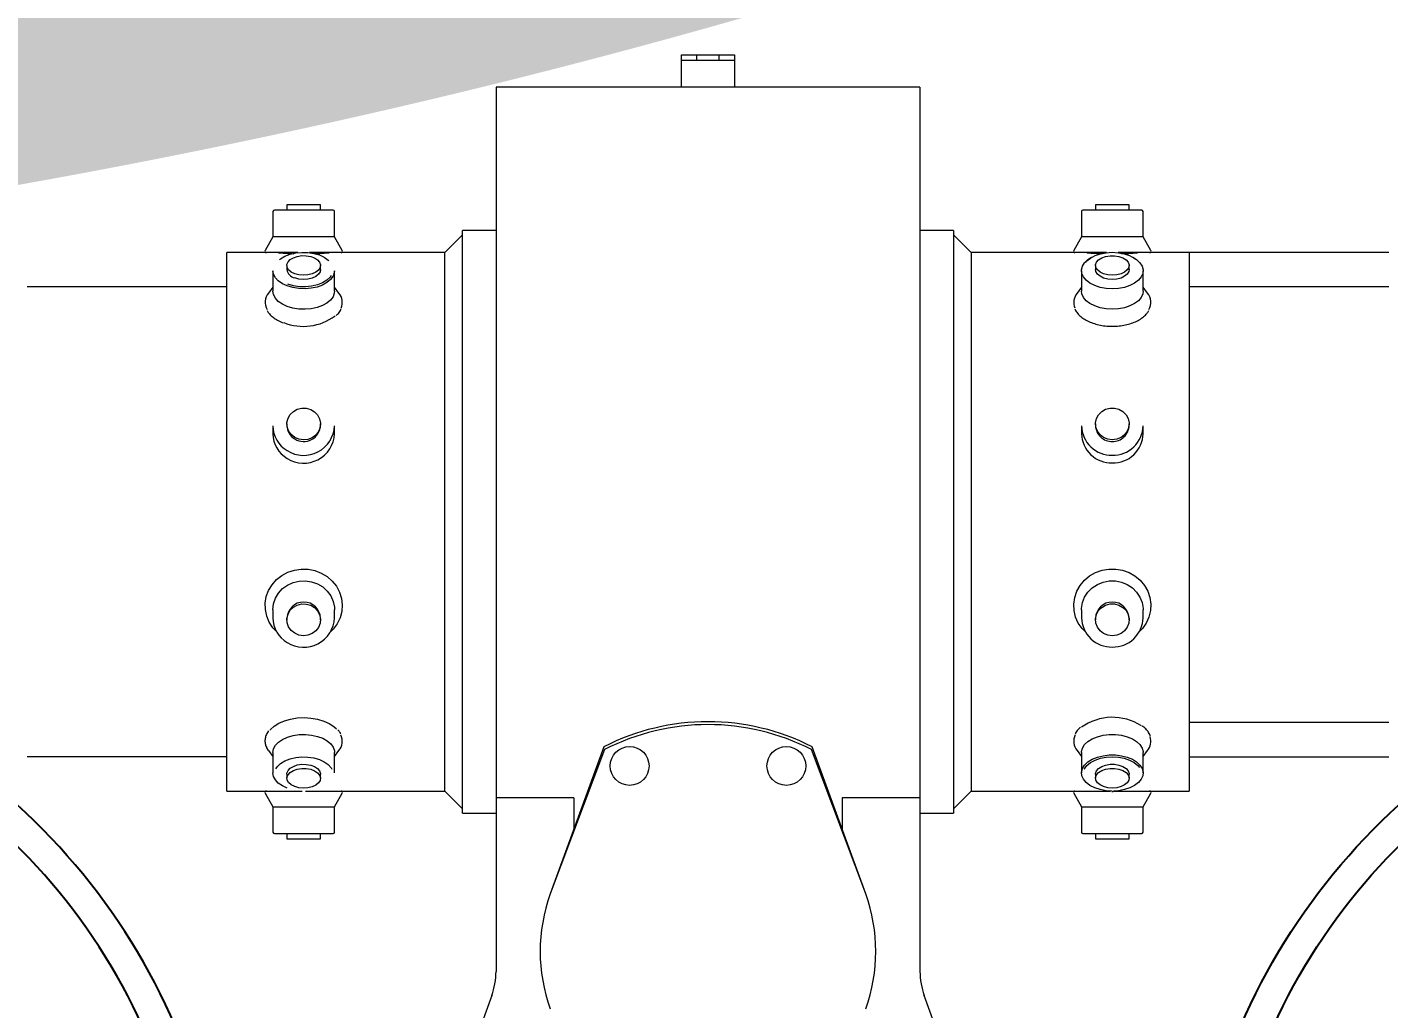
# Model space of a CAD drawing. Header units: feet. Extents: x -17 to 453, y -41 to 31.
# Drawn here: x 60.009 to 60.674, y -5.354 to -4.874 of the extents above; entities that cross this region are included whole.
import ezdxf
from ezdxf.enums import TextEntityAlignment as Align

# ---------------------------------------------------------------- set-up
doc = ezdxf.new("R2018")
doc.units = ezdxf.units.FT
doc.header["$MEASUREMENT"] = 0
for name, color, linetype in [('G-ANNO-TEXT', 1, 'Continuous'), ('S-TRACKER TABLE', 252, 'Continuous'), ('STRINGS', 30, 'Continuous')]:
    doc.layers.add(name, color=color, linetype=linetype)
doc.styles.add('NEI-A', font='arial.ttf')
doc.styles.get("Standard").update_dxf_attribs({"font": 'arial.ttf'})

# ---------------------------------------------------------------- blocks, each defined once
blk = doc.blocks.new('DETAIL_TITLE')
at = {"style": 'NEI-A', "flags": 8}
blk.add_attdef('#', text='', height=0.2, dxfattribs=at).set_placement((0.5922, -0.5109), align=Align.MIDDLE_CENTER)
at = {"lineweight": 30, "style": '', "flags": 104}
blk.add_attdef('DETAIL_TITLE', text='', height=0.2, dxfattribs=at).set_placement((0.9099, -0.52514), align=Align.BOTTOM_LEFT)
at = {"style": 'NEI-A'}
for tag, p in [('SCALE:', (0.93865, -0.73792)), ('1"_=_', (1.5474, -0.73792))]:
    blk.add_attdef(tag, text='', height=0.1, dxfattribs=at).set_placement(p, align=Align.BOTTOM_LEFT)

msp = doc.modelspace()

# ---------------------------------------------------------------- linework, layer by layer
at = {"layer": 'S-TRACKER TABLE', "linetype": 'Continuous', "lineweight": 15}
for p, q in [((60.32821, -4.88744), (60.3541, -4.88744)), ((60.32821, -4.90333), (60.32821, -4.88744)), ((60.33563, -4.8902), (60.33563, -4.88744)), ((60.34668, -4.8902), (60.34668, -4.88744)), ((60.3541, -4.88744), (60.3541, -4.90333)), ((60.3541, -4.8902), (60.32821, -4.8902)), ((60.44472, -4.90333), (60.23759, -4.90333)), ((60.23759, -4.90333), (60.23759, -5.33529)), ((60.44472, -4.90333), (60.44472, -5.33529)), ((60.13545, -4.96079), (60.13545, -4.96328)), ((60.15185, -4.96079), (60.13545, -4.96079)), ((60.15185, -4.96328), (60.15185, -4.96079)), ((60.53046, -4.96079), (60.53046, -4.96328)), ((60.54686, -4.96079), (60.53046, -4.96079)), ((60.54686, -4.96328), (60.54686, -4.96079)), ((60.12861, -4.96397), (60.12861, -4.9763)), ((60.158, -4.96328), (60.1293, -4.96328)), ((60.15869, -4.9763), (60.15869, -4.96397)), ((60.52362, -4.96397), (60.52362, -4.9763)), ((60.55301, -4.96328), (60.52431, -4.96328)), ((60.5537, -4.9763), (60.5537, -4.96397)), ((60.23759, -4.97323), (60.22115, -4.97323)), ((60.22115, -5.25803), (60.22115, -4.97323)), ((60.46116, -4.97323), (60.44472, -4.97323)), ((60.46116, -4.97323), (60.46116, -5.25803)), ((60.12861, -4.9763), (60.1248, -4.98309)), ((60.15869, -4.9763), (60.12861, -4.9763)), ((60.1625, -4.98309), (60.15869, -4.9763)), ((60.22115, -4.97548), (60.21252, -4.98411)), ((60.46979, -4.98411), (60.46116, -4.97548)), ((60.52362, -4.9763), (60.51981, -4.98309)), ((60.5537, -4.9763), (60.52362, -4.9763)), ((60.55751, -4.98309), (60.5537, -4.9763)), ((60.14083, -4.98411), (60.10611, -4.98411)), ((60.10611, -5.24716), (60.10611, -4.98411)), ((60.21252, -4.98411), (60.14647, -4.98411)), ((60.21252, -5.24716), (60.21252, -4.98411)), ((60.53584, -4.98411), (60.46979, -4.98411)), ((60.46979, -4.98411), (60.46979, -5.24716)), ((60.67372, -4.98411), (60.54148, -4.98411)), ((60.5762, -4.98411), (60.5762, -5.24716)), ((60.12861, -4.99293), (60.12861, -5.00291)), ((60.13545, -4.99036), (60.13545, -4.99238)), ((60.15185, -4.99238), (60.15185, -4.99036)), ((60.15869, -5.00291), (60.15869, -4.99293)), ((60.52362, -4.99293), (60.52362, -5.00291)), ((60.53046, -4.99036), (60.53046, -4.99238)), ((60.54686, -4.99238), (60.54686, -4.99036)), ((60.5537, -5.00291), (60.5537, -4.99293)), ((60.10611, -5.00085), (60.00859, -5.00085)), ((60.12861, -5.00103), (60.12644, -5.00387)), ((60.16086, -5.00387), (60.15869, -5.00103)), ((60.52362, -5.00103), (60.52145, -5.00387)), ((60.55587, -5.00387), (60.5537, -5.00103)), ((60.67372, -5.00085), (60.5762, -5.00085)), ((60.13545, -5.06778), (60.13545, -5.06855)), ((60.15185, -5.06855), (60.15185, -5.06778)), ((60.53046, -5.06778), (60.53046, -5.06855)), ((60.54686, -5.06855), (60.54686, -5.06778)), ((60.12861, -5.06877), (60.12861, -5.07258)), ((60.15869, -5.07258), (60.15869, -5.06877)), ((60.52362, -5.06877), (60.52362, -5.07258)), ((60.5537, -5.07258), (60.5537, -5.06877)), ((60.12861, -5.15869), (60.12861, -5.1625)), ((60.15869, -5.1625), (60.15869, -5.15869)), ((60.52362, -5.15869), (60.52362, -5.1625)), ((60.5537, -5.1625), (60.5537, -5.15869)), ((60.13545, -5.16271), (60.13545, -5.16348)), ((60.15185, -5.16348), (60.15185, -5.16271)), ((60.53046, -5.16271), (60.53046, -5.16348)), ((60.54686, -5.16348), (60.54686, -5.16271)), ((60.67372, -5.21367), (60.5762, -5.21367)), ((60.12644, -5.22739), (60.12562, -5.2261)), ((60.12644, -5.22739), (60.12861, -5.23024)), ((60.15869, -5.23024), (60.16086, -5.22739)), ((60.29031, -5.2255), (60.26411, -5.29746)), ((60.29058, -5.22691), (60.26411, -5.29746)), ((60.4182, -5.29746), (60.39173, -5.22691)), ((60.4182, -5.29746), (60.392, -5.2255)), ((60.52145, -5.22739), (60.52362, -5.23024)), ((60.5537, -5.23024), (60.55587, -5.22739)), ((60.10611, -5.23042), (60.00859, -5.23042)), ((60.12861, -5.22835), (60.12861, -5.23833)), ((60.15869, -5.23833), (60.15869, -5.22835)), ((60.52362, -5.22835), (60.52362, -5.23833)), ((60.5537, -5.23833), (60.5537, -5.22835)), ((60.5762, -5.23042), (60.67372, -5.23042)), ((60.13545, -5.23889), (60.13545, -5.24091)), ((60.15185, -5.24091), (60.15185, -5.23889)), ((60.53046, -5.23889), (60.53046, -5.24091)), ((60.54686, -5.24091), (60.54686, -5.23889)), ((60.10611, -5.24716), (60.14282, -5.24716)), ((60.14447, -5.24716), (60.21252, -5.24716)), ((60.21252, -5.24716), (60.22115, -5.25579)), ((60.46116, -5.25579), (60.46979, -5.24716)), ((60.46979, -5.24716), (60.53783, -5.24716)), ((60.53843, -5.24745), (60.53866, -5.24745)), ((60.53866, -5.24745), (60.53914, -5.24744)), ((60.53948, -5.24716), (60.5762, -5.24716)), ((60.1248, -5.24818), (60.12861, -5.25496)), ((60.15869, -5.25496), (60.1625, -5.24818)), ((60.27556, -5.25049), (60.23759, -5.25049)), ((60.27556, -5.25049), (60.27556, -5.266)), ((60.44472, -5.25049), (60.40675, -5.25049)), ((60.40675, -5.25049), (60.40675, -5.266)), ((60.51981, -5.24818), (60.52362, -5.25496)), ((60.5537, -5.25496), (60.55751, -5.24818)), ((60.12861, -5.25496), (60.12861, -5.2673)), ((60.12861, -5.25496), (60.15869, -5.25496)), ((60.15869, -5.2673), (60.15869, -5.25496)), ((60.22115, -5.25803), (60.23759, -5.25803)), ((60.44472, -5.25803), (60.46116, -5.25803)), ((60.52362, -5.25496), (60.52362, -5.2673)), ((60.52362, -5.25496), (60.5537, -5.25496)), ((60.5537, -5.2673), (60.5537, -5.25496)), ((60.1293, -5.26798), (60.158, -5.26798)), ((60.13545, -5.26798), (60.13545, -5.27048)), ((60.13545, -5.27048), (60.15185, -5.27048)), ((60.15185, -5.27048), (60.15185, -5.26798)), ((60.52431, -5.26798), (60.55301, -5.26798)), ((60.53046, -5.26798), (60.53046, -5.27048)), ((60.53046, -5.27048), (60.54686, -5.27048)), ((60.54686, -5.27048), (60.54686, -5.26798)), ((60.23551, -5.3471), (60.21997, -5.3898)), ((60.46234, -5.3898), (60.4468, -5.3471))]:
    msp.add_line(p, q, dxfattribs=at)
at = {"layer": 'S-TRACKER TABLE', "linetype": 'Continuous', "lineweight": 15, "flags": 128}
for points in [[(60.13176, -4.98765), (60.13239, -4.98715), (60.13449, -4.98588), (60.13699, -4.98491), (60.13977, -4.98426), (60.14273, -4.98396), (60.14573, -4.98403), (60.14864, -4.98447), (60.15133, -4.98525), (60.15368, -4.98634), (60.1556, -4.9877), (60.15595, -4.98803)], [(60.13926, -4.99443), (60.13756, -4.99359), (60.1363, -4.9925), (60.13559, -4.99126), (60.13548, -4.98994), (60.13598, -4.98866), (60.13704, -4.98751), (60.13859, -4.98657), (60.14052, -4.98591), (60.14268, -4.98557), (60.14491, -4.9856), (60.14705, -4.98598), (60.14894, -4.98668), (60.15043, -4.98765), (60.15142, -4.98883), (60.15184, -4.99012), (60.15165, -4.99142), (60.15086, -4.99265), (60.14954, -4.99371), (60.14778, -4.99452), (60.14572, -4.99502), (60.1435, -4.99518), (60.1413, -4.99498), (60.13926, -4.99443)], [(60.53866, -5.00177), (60.53563, -5.00159), (60.53273, -5.00106), (60.53007, -5.00019), (60.52776, -4.99902), (60.5259, -4.99761), (60.52456, -4.996), (60.5238, -4.99427), (60.52364, -4.99248), (60.5241, -4.99072), (60.52516, -4.98904), (60.52677, -4.98752), (60.52857, -4.98638)], [(60.52563, -4.98884), (60.52623, -4.98816), (60.52799, -4.98673), (60.53022, -4.98555), (60.53282, -4.98467), (60.53568, -4.98413), (60.53866, -4.98394), (60.54164, -4.98413), (60.5445, -4.98467), (60.5471, -4.98555), (60.54933, -4.98673), (60.5498, -4.98706)], [(60.53866, -4.99518), (60.53645, -4.995), (60.5344, -4.99448), (60.53267, -4.99365), (60.53138, -4.99258), (60.53063, -4.99134), (60.53048, -4.99003), (60.53093, -4.98875), (60.53196, -4.98758), (60.53349, -4.98662), (60.53539, -4.98594), (60.53754, -4.98559), (60.53978, -4.98559), (60.54193, -4.98594), (60.54383, -4.98662), (60.54536, -4.98758), (60.54638, -4.98875), (60.54684, -4.99003), (60.54669, -4.99134), (60.54594, -4.99258), (60.54465, -4.99365), (60.54292, -4.99448), (60.54087, -4.995), (60.53866, -4.99518)], [(60.54875, -4.98638), (60.55055, -4.98752), (60.55216, -4.98904), (60.55322, -4.99072), (60.55368, -4.99248), (60.55352, -4.99427), (60.55276, -4.996), (60.55142, -4.99761), (60.54956, -4.99902), (60.54725, -5.00019), (60.54459, -5.00106), (60.54169, -5.00159), (60.53866, -5.00177)], [(60.13561, -5.0004), (60.13321, -4.9993), (60.13125, -4.99793), (60.12979, -4.99636), (60.1289, -4.99465), (60.12861, -4.99293)], [(60.15869, -4.99293), (60.1586, -4.99389), (60.15797, -4.99564), (60.15675, -4.99728), (60.15499, -4.99874), (60.15277, -4.99996), (60.15018, -5.0009), (60.14732, -5.0015), (60.14431, -5.00176), (60.14127, -5.00166), (60.13833, -5.0012), (60.13561, -5.0004)], [(60.15185, -4.99238), (60.15165, -4.99344), (60.15086, -4.99467), (60.14954, -4.99573), (60.14778, -4.99654), (60.14572, -4.99704), (60.1435, -4.9972), (60.1413, -4.99699), (60.13926, -4.99645)], [(60.53866, -4.9972), (60.53645, -4.99702), (60.5344, -4.9965), (60.53267, -4.99567), (60.53138, -4.9946), (60.53063, -4.99336), (60.53046, -4.99238)], [(60.54686, -4.99238), (60.54669, -4.99336), (60.54594, -4.9946), (60.54465, -4.99567), (60.54292, -4.9965), (60.54087, -4.99702), (60.53866, -4.9972)], [(60.15711, -4.9953), (60.15651, -4.99612), (60.15491, -4.99761), (60.15281, -4.99887), (60.15031, -4.99985), (60.14753, -5.0005), (60.14457, -5.0008), (60.14157, -5.00073), (60.13866, -5.00029), (60.13597, -4.99951)], [(60.13561, -5.01038), (60.13321, -5.00928), (60.13125, -5.00791), (60.12979, -5.00634), (60.1289, -5.00463), (60.12861, -5.00291)], [(60.15869, -5.00291), (60.1586, -5.00387), (60.15797, -5.00562), (60.15675, -5.00726), (60.15499, -5.00872), (60.15277, -5.00994), (60.15018, -5.01088), (60.14732, -5.01148), (60.14431, -5.01174), (60.14127, -5.01164), (60.13833, -5.01118), (60.13561, -5.01038)], [(60.53866, -5.01175), (60.53563, -5.01157), (60.53273, -5.01104), (60.53007, -5.01017), (60.52776, -5.009), (60.5259, -5.00759), (60.52456, -5.00598), (60.5238, -5.00425), (60.52362, -5.00291)], [(60.5537, -5.00291), (60.55352, -5.00425), (60.55276, -5.00598), (60.55142, -5.00759), (60.54956, -5.009), (60.54725, -5.01017), (60.54459, -5.01104), (60.54169, -5.01157), (60.53866, -5.01175)], [(60.13926, -5.07437), (60.13756, -5.073), (60.1363, -5.07124), (60.13559, -5.06923), (60.13548, -5.06711), (60.13598, -5.06504), (60.13704, -5.06317), (60.13859, -5.06165), (60.14052, -5.06058), (60.14268, -5.06004), (60.14491, -5.06008), (60.14705, -5.06069), (60.14894, -5.06182), (60.15043, -5.0634), (60.15142, -5.0653), (60.15184, -5.06739), (60.15165, -5.06951), (60.15086, -5.07149), (60.14954, -5.07321), (60.14778, -5.07452), (60.14572, -5.07533), (60.1435, -5.07558), (60.1413, -5.07525), (60.13926, -5.07437)], [(60.53866, -5.07558), (60.53645, -5.07529), (60.5344, -5.07444), (60.53267, -5.0731), (60.53138, -5.07137), (60.53063, -5.06937), (60.53048, -5.06725), (60.53093, -5.06517), (60.53196, -5.06329), (60.53349, -5.06173), (60.53539, -5.06063), (60.53754, -5.06006), (60.53978, -5.06006), (60.54193, -5.06063), (60.54383, -5.06173), (60.54536, -5.06329), (60.54638, -5.06517), (60.54684, -5.06725), (60.54669, -5.06937), (60.54594, -5.07137), (60.54465, -5.0731), (60.54292, -5.07444), (60.54087, -5.07529), (60.53866, -5.07558)], [(60.1305, -5.16944), (60.12861, -5.16741), (60.12682, -5.16468), (60.12558, -5.16169), (60.12491, -5.15854), (60.12485, -5.15533), (60.12539, -5.15215), (60.12651, -5.14912), (60.12819, -5.14633), (60.13036, -5.14387), (60.13297, -5.14182), (60.13591, -5.14024), (60.13911, -5.13919), (60.14244, -5.1387), (60.14582, -5.13878), (60.14913, -5.13944), (60.15226, -5.14065), (60.15512, -5.14236), (60.15761, -5.14454), (60.15965, -5.1471), (60.16117, -5.14997), (60.16213, -5.15306), (60.1625, -5.15625), (60.16226, -5.15946), (60.16142, -5.16257), (60.16001, -5.16549), (60.15808, -5.16813), (60.1568, -5.16944)], [(60.52551, -5.16944), (60.52392, -5.16777), (60.52206, -5.16509), (60.52073, -5.16213), (60.51998, -5.159), (60.51983, -5.15579), (60.52028, -5.1526), (60.52133, -5.14955), (60.52293, -5.14672), (60.52503, -5.1442), (60.52758, -5.14209), (60.53048, -5.14044), (60.53364, -5.13931), (60.53697, -5.13874), (60.54035, -5.13874), (60.54367, -5.13931), (60.54684, -5.14044), (60.54974, -5.14209), (60.55229, -5.1442), (60.55439, -5.14672), (60.55599, -5.14955), (60.55704, -5.1526), (60.55749, -5.15579), (60.55734, -5.159), (60.55659, -5.16213), (60.55526, -5.16509), (60.5534, -5.16777), (60.55181, -5.16944)], [(60.12861, -5.15869), (60.12861, -5.15859), (60.12894, -5.15571), (60.12987, -5.15296), (60.13137, -5.15044), (60.13337, -5.14825), (60.13578, -5.1465), (60.13853, -5.14524), (60.14148, -5.14454), (60.14452, -5.14441), (60.14752, -5.14487), (60.15037, -5.14589), (60.15294, -5.14744), (60.15513, -5.14945), (60.15685, -5.15184), (60.15803, -5.1545), (60.15862, -5.15734), (60.15869, -5.15869)], [(60.52362, -5.15869), (60.52364, -5.15796), (60.5241, -5.1551), (60.52516, -5.15239), (60.52677, -5.14993), (60.52886, -5.14784), (60.53136, -5.14618), (60.53416, -5.14504), (60.53714, -5.14446), (60.54018, -5.14446), (60.54316, -5.14504), (60.54596, -5.14618), (60.54846, -5.14784), (60.55055, -5.14993), (60.55216, -5.15239), (60.55322, -5.1551), (60.55368, -5.15796), (60.5537, -5.15869)], [(60.13926, -5.17007), (60.13756, -5.1687), (60.1363, -5.16695), (60.13559, -5.16493), (60.13548, -5.16281), (60.13598, -5.16074), (60.13704, -5.15887), (60.13859, -5.15735), (60.14052, -5.15628), (60.14268, -5.15574), (60.14491, -5.15578), (60.14705, -5.15639), (60.14894, -5.15752), (60.15043, -5.1591), (60.15142, -5.161), (60.15184, -5.16309), (60.15165, -5.16521), (60.15086, -5.16719), (60.14954, -5.16891), (60.14778, -5.17022), (60.14572, -5.17103), (60.1435, -5.17128), (60.1413, -5.17095), (60.13926, -5.17007)], [(60.53866, -5.17128), (60.53645, -5.17099), (60.5344, -5.17015), (60.53267, -5.16881), (60.53138, -5.16707), (60.53063, -5.16507), (60.53048, -5.16295), (60.53093, -5.16087), (60.53196, -5.15899), (60.53349, -5.15743), (60.53539, -5.15633), (60.53754, -5.15576), (60.53978, -5.15576), (60.54193, -5.15633), (60.54383, -5.15743), (60.54536, -5.15899), (60.54638, -5.16087), (60.54684, -5.16295), (60.54669, -5.16507), (60.54594, -5.16707), (60.54465, -5.16881), (60.54292, -5.17015), (60.54087, -5.17099), (60.53866, -5.17128)], [(60.12722, -5.21736), (60.12739, -5.21716), (60.12919, -5.21549), (60.13149, -5.21404), (60.1342, -5.21286), (60.13723, -5.212), (60.14047, -5.21147), (60.14383, -5.21131), (60.14718, -5.21151), (60.15041, -5.21207), (60.15341, -5.21297), (60.15608, -5.21418), (60.15833, -5.21566), (60.15963, -5.21685)], [(60.12861, -5.22835), (60.12861, -5.22829), (60.12894, -5.22651), (60.12987, -5.22481), (60.13137, -5.22325), (60.13337, -5.2219), (60.13578, -5.22082), (60.13853, -5.22004), (60.14148, -5.21961), (60.14452, -5.21953), (60.14752, -5.21981), (60.15037, -5.22044), (60.15294, -5.2214), (60.15513, -5.22264), (60.15685, -5.22412), (60.15803, -5.22577), (60.15862, -5.22752), (60.15869, -5.22835)], [(60.52362, -5.22835), (60.52364, -5.22791), (60.5241, -5.22614), (60.52516, -5.22446), (60.52677, -5.22294), (60.52886, -5.22165), (60.53136, -5.22062), (60.53416, -5.21992), (60.53714, -5.21956), (60.54018, -5.21956), (60.54316, -5.21992), (60.54596, -5.22062), (60.54846, -5.22165), (60.55055, -5.22294), (60.55216, -5.22446), (60.55322, -5.22614), (60.55368, -5.22791), (60.5537, -5.22835)], [(60.13, -5.23629), (60.13079, -5.23515), (60.13239, -5.23365), (60.13449, -5.23239), (60.13699, -5.23142), (60.13977, -5.23076), (60.14273, -5.23047), (60.14573, -5.23054), (60.14864, -5.23098), (60.15133, -5.23176), (60.15368, -5.23285), (60.1556, -5.23421), (60.15699, -5.23577), (60.15744, -5.23655)], [(60.13545, -5.23889), (60.13548, -5.23847), (60.13598, -5.23719), (60.13704, -5.23604), (60.13859, -5.2351), (60.14052, -5.23443), (60.14268, -5.2341), (60.14491, -5.23413), (60.14705, -5.2345), (60.14894, -5.2352), (60.15043, -5.23618), (60.15142, -5.23736), (60.15184, -5.23865), (60.15185, -5.23889)], [(60.53866, -5.24717), (60.53563, -5.24699), (60.53273, -5.24646), (60.53007, -5.24559), (60.52776, -5.24442), (60.5259, -5.24301), (60.52456, -5.2414), (60.5238, -5.23967), (60.52364, -5.23789), (60.5241, -5.23612), (60.52516, -5.23444), (60.52677, -5.23292), (60.52886, -5.23163), (60.53136, -5.23061), (60.53416, -5.2299), (60.53714, -5.22954), (60.54018, -5.22954), (60.54316, -5.2299), (60.54596, -5.23061), (60.54846, -5.23163), (60.55055, -5.23292), (60.55216, -5.23444), (60.55322, -5.23612), (60.55368, -5.23789), (60.55352, -5.23967), (60.55276, -5.2414), (60.55142, -5.24301), (60.54956, -5.24442), (60.54725, -5.24559), (60.54459, -5.24646), (60.54169, -5.24699), (60.53918, -5.24717)], [(60.52495, -5.2364), (60.52501, -5.23628), (60.52623, -5.23467), (60.52799, -5.23324), (60.53022, -5.23206), (60.53282, -5.23118), (60.53568, -5.23064), (60.53866, -5.23045), (60.54164, -5.23064), (60.5445, -5.23118), (60.5471, -5.23206), (60.54933, -5.23324), (60.55109, -5.23467), (60.55188, -5.23561)], [(60.53046, -5.23889), (60.53048, -5.23856), (60.53093, -5.23727), (60.53196, -5.23611), (60.53349, -5.23515), (60.53539, -5.23447), (60.53754, -5.23411), (60.53978, -5.23411), (60.54193, -5.23447), (60.54383, -5.23515), (60.54536, -5.23611), (60.54638, -5.23727), (60.54684, -5.23856), (60.54686, -5.23889)], [(60.13561, -5.2458), (60.13321, -5.2447), (60.13125, -5.24333), (60.12979, -5.24176), (60.1289, -5.24005), (60.12861, -5.23833)], [(60.13926, -5.24498), (60.13756, -5.24413), (60.1363, -5.24305), (60.13559, -5.2418), (60.13548, -5.24049), (60.13598, -5.23921), (60.13704, -5.23806), (60.13859, -5.23711), (60.14052, -5.23645), (60.14268, -5.23612), (60.14491, -5.23614), (60.14705, -5.23652), (60.14894, -5.23722), (60.15043, -5.2382), (60.15142, -5.23937), (60.15184, -5.24066), (60.15165, -5.24197), (60.15086, -5.2432), (60.14954, -5.24426), (60.14778, -5.24507), (60.14572, -5.24557), (60.1435, -5.24572), (60.1413, -5.24552), (60.13926, -5.24498)], [(60.53866, -5.24573), (60.53645, -5.24555), (60.5344, -5.24502), (60.53267, -5.2442), (60.53138, -5.24312), (60.53063, -5.24189), (60.53048, -5.24058), (60.53093, -5.23929), (60.53196, -5.23813), (60.53349, -5.23717), (60.53539, -5.23649), (60.53754, -5.23613), (60.53978, -5.23613), (60.54193, -5.23649), (60.54383, -5.23717), (60.54536, -5.23813), (60.54638, -5.23929), (60.54684, -5.24058), (60.54669, -5.24189), (60.54594, -5.24312), (60.54465, -5.2442), (60.54292, -5.24502), (60.54087, -5.24555), (60.53866, -5.24573)]]:
    msp.add_lwpolyline(points, dxfattribs=at)
at = {"layer": 'S-TRACKER TABLE', "linetype": 'Continuous', "lineweight": 15}
for centre in [(60.30286, -5.23489), (60.37945, -5.23489)]:
    msp.add_circle(centre, 0.00949, dxfattribs=at)
for centre, radius, start, end in [((60.1293, -4.96397), 0.000685, 90, 180), ((60.158, -4.96397), 0.000685, 0, 90), ((60.52431, -4.96397), 0.000685, 90, 180), ((60.55301, -4.96397), 0.000685, 0, 90), ((60.1254, -4.98342), 0.000685, 150.65726, 270), ((60.1619, -4.98342), 0.000685, 270, 29.34274), ((60.52041, -4.98342), 0.000685, 150.65726, 270), ((60.55691, -4.98342), 0.000685, 270, 29.34274), ((60.14028, -4.99168), 0.00488, 188.27855, 257.96805), ((60.13191, -5.00838), 0.00708, 140.50445, 209.15209), ((60.15537, -5.00838), 0.0071, 336.49469, 39.39743), ((60.52705, -5.0084), 0.0072, 141.04135, 202.21316), ((60.55028, -5.00839), 0.00719, 330.9818, 38.92247), ((60.14349, -4.99387), 0.02624, 248.5369, 306.17611), ((60.14275, -5.06865), 0.01414, 180.48255, 239.64348), ((60.14275, -5.07246), 0.01414, 180.48255, 239.64348), ((60.14316, -5.06849), 0.00771, 180.47118, 239.65485), ((60.14364, -5.06811), 0.01506, 237.76667, 357.50153), ((60.14364, -5.07192), 0.01506, 237.76667, 357.50153), ((60.14365, -5.06821), 0.0082, 237.65129, 357.61691), ((60.53829, -5.0684), 0.01467, 181.42433, 271.44967), ((60.53829, -5.07221), 0.01467, 181.42433, 271.44967), ((60.53846, -5.06836), 0.008, 181.41036, 271.46363), ((60.53886, -5.06836), 0.008, 268.53637, 358.58964), ((60.53903, -5.0684), 0.01467, 268.55033, 358.57567), ((60.53903, -5.07221), 0.01467, 268.55033, 358.57567), ((60.14365, -5.16301), 0.0082, 2.05216, 177.94784), ((60.53866, -5.16301), 0.0082, 2.05484, 177.94516), ((60.14275, -5.16238), 0.01414, 180.48255, 239.64348), ((60.14364, -5.16184), 0.01506, 237.76667, 357.50153), ((60.53829, -5.16214), 0.01467, 181.42433, 271.44967), ((60.53903, -5.16214), 0.01467, 268.55033, 358.57567), ((60.34115, -5.32551), 0.11219, 63.04908, 116.95092), ((60.34115, -5.32551), 0.11081, 62.84583, 117.15417), ((60.53873, -5.23721), 0.02607, 57.10461, 125.57712), ((60.15534, -5.22288), 0.00712, 320.72578, 25.61172), ((60.5269, -5.22289), 0.00707, 153.25912, 219.54882), ((60.55038, -5.22287), 0.00711, 320.52411, 17.84082), ((60.1254, -5.24784), 0.000685, 90, 209.34274), ((60.1619, -5.24784), 0.000685, 330.65726, 90), ((60.52041, -5.24784), 0.000685, 90, 209.34274), ((60.55691, -5.24784), 0.000685, 330.65726, 90), ((60.1293, -5.2673), 0.000685, 180, 270), ((60.158, -5.2673), 0.000685, 270, 0), ((60.52431, -5.2673), 0.000685, 180, 270), ((60.55301, -5.2673), 0.000685, 270, 0), ((60.34115, -5.32551), 0.08199, 160, 200), ((60.34115, -5.32551), 0.08199, 340, 20), ((60.20307, -5.33529), 0.03452, 340, 0), ((60.47924, -5.33529), 0.03452, 180, 200)]:
    msp.add_arc(centre, radius, start, end, dxfattribs=at)
for points, knots in [([(60.13129, -4.98412), (60.13129, -4.98412), (60.13129, -4.98412), (60.13291, -4.98427), (60.13548, -4.98447), (60.13778, -4.98456), (60.13881, -4.98461)], [0, 0, 0, 0, 0.193578, 0.480833, 0.768969, 1, 1, 1, 1]), ([(60.14855, -4.9846), (60.14956, -4.98456), (60.15186, -4.98447), (60.15444, -4.98426), (60.15595, -4.98413), (60.1561, -4.98411), (60.15616, -4.98411)], [0, 0, 0, 0, 0.231117, 0.520579, 0.810569, 1, 1, 1, 1]), ([(60.52615, -4.98411), (60.52628, -4.98412), (60.52655, -4.98415), (60.52873, -4.98433), (60.53121, -4.98451), (60.53311, -4.98458), (60.53368, -4.98459)], [0, 0, 0, 0, 0.291084, 0.582136, 0.87401, 1, 1, 1, 1]), ([(60.54334, -4.98461), (60.5436, -4.9846), (60.54521, -4.98457), (60.54768, -4.9844), (60.5501, -4.98421), (60.55124, -4.9841), (60.55106, -4.98412), (60.55102, -4.98412)], [0, 0, 0, 0, 0.053253, 0.337097, 0.622068, 0.90707, 1, 1, 1, 1]), ([(60.12574, -5.01231), (60.126, -5.01276), (60.12661, -5.01383), (60.12815, -5.01535), (60.13022, -5.01682), (60.13214, -5.0178), (60.13335, -5.01826), (60.13365, -5.01838)], [0, 0, 0, 0, 0.178988, 0.42295, 0.669541, 0.917323, 1, 1, 1, 1]), ([(60.15952, -5.01485), (60.15977, -5.01464), (60.16063, -5.0139), (60.16143, -5.01282), (60.16177, -5.01192), (60.16186, -5.01167)], [0, 0, 0, 0, 0.22094, 0.785791, 1, 1, 1, 1]), ([(60.5204, -5.01157), (60.5205, -5.01183), (60.52083, -5.01273), (60.52194, -5.01415), (60.52367, -5.01577), (60.52588, -5.01719), (60.52845, -5.01836), (60.53131, -5.01926), (60.53439, -5.01985), (60.53687, -5.02007), (60.5383, -5.02008), (60.53866, -5.02009)], [0, 0, 0, 0, 0.052495, 0.179179, 0.307562, 0.437122, 0.567128, 0.697106, 0.826963, 0.956725, 1, 1, 1, 1]), ([(60.53866, -5.02009), (60.53922, -5.02008), (60.54086, -5.02005), (60.54353, -5.01976), (60.54658, -5.01911), (60.54939, -5.01816), (60.55191, -5.01693), (60.55403, -5.01545), (60.55563, -5.01392), (60.55627, -5.01283), (60.55654, -5.01236)], [0, 0, 0, 0, 0.072119, 0.209146, 0.346384, 0.483799, 0.621464, 0.759409, 0.897475, 1, 1, 1, 1]), ([(60.1265, -5.21778), (60.12641, -5.21787), (60.12581, -5.21854), (60.12516, -5.21993), (60.12464, -5.2219), (60.12477, -5.22387), (60.12512, -5.22527), (60.12556, -5.22595), (60.12562, -5.22604)], [0, 0, 0, 0, 0.039255, 0.275168, 0.508039, 0.737512, 0.965764, 1, 1, 1, 1]), ([(60.16175, -5.21934), (60.16165, -5.2191), (60.16135, -5.21835), (60.16075, -5.21768), (60.16034, -5.21723)], [0, 0, 0, 0, 0.318334, 1, 1, 1, 1]), ([(60.52306, -5.21616), (60.52281, -5.21637), (60.52192, -5.21709), (60.52108, -5.21814), (60.52071, -5.21901), (60.52061, -5.21924)], [0, 0, 0, 0, 0.224807, 0.800246, 1, 1, 1, 1]), ([(60.55717, -5.22028), (60.55715, -5.22017), (60.55698, -5.21943), (60.55615, -5.21812), (60.5549, -5.21656), (60.55376, -5.21572), (60.5533, -5.21538)], [0, 0, 0, 0, 0.054882, 0.403052, 0.75543, 1, 1, 1, 1])]:
    msp.add_open_spline(points, degree=3, knots=knots, dxfattribs=at)
at = {"layer": 'STRINGS'}
for points in [[(60.10569, -5.46569, 0.311522), (59.88617, -5.18699, 0.150947), (59.74509, -5.18699, -0.017942), (59.70794, -5.19703, -0.017942)], [(60.57662, -5.46569, -0.311522), (60.79614, -5.18699, -0.150947), (60.93722, -5.18699, 0.017942), (60.97437, -5.19703, 0.017942)], [(60.09105, -5.46569, 0.310671), (59.88186, -5.20096, 0.150947), (59.74941, -5.20096, -0.017193), (59.71285, -5.21089, -0.017193)], [(60.59126, -5.46569, -0.310671), (60.80045, -5.20096, -0.150947), (60.9329, -5.20096, 0.017193), (60.96946, -5.21089, 0.017193)]]:
    msp.add_lwpolyline(points, format="xyb", dxfattribs=at)

# ---------------------------------------------------------------- block references
at = {"layer": 'G-ANNO-TEXT'}
ref = msp.add_blockref('DETAIL_TITLE', (56.68533, 3.02609), dxfattribs=at)
lines = msp.add_mtext('{\\LMOTOR SUPPORT POST/END OF TRACKER GROUNDING (ABOVE GROUND)}', dxfattribs={"layer": '0', "insert": (57.59522, 2.80095), "char_height": 7.6528868, "attachment_point": 1})
ref.add_attrib('DETAIL_TITLE', '', (57.59522, 2.80095)).embed_mtext(lines)
ref = msp.add_blockref('DETAIL_TITLE', (45.86472, 2.97376), dxfattribs=at)
lines = msp.add_mtext('{\\LMOTOR SUPPORT POST/END OF TRACKER GROUNDING (ABOVE GROUND)}', dxfattribs={"layer": '0', "insert": (46.77461, 2.74862), "char_height": 7.6528868, "attachment_point": 1})
ref.add_attrib('DETAIL_TITLE', '', (46.77461, 2.74862)).embed_mtext(lines)

doc.saveas('drawing.dxf')
